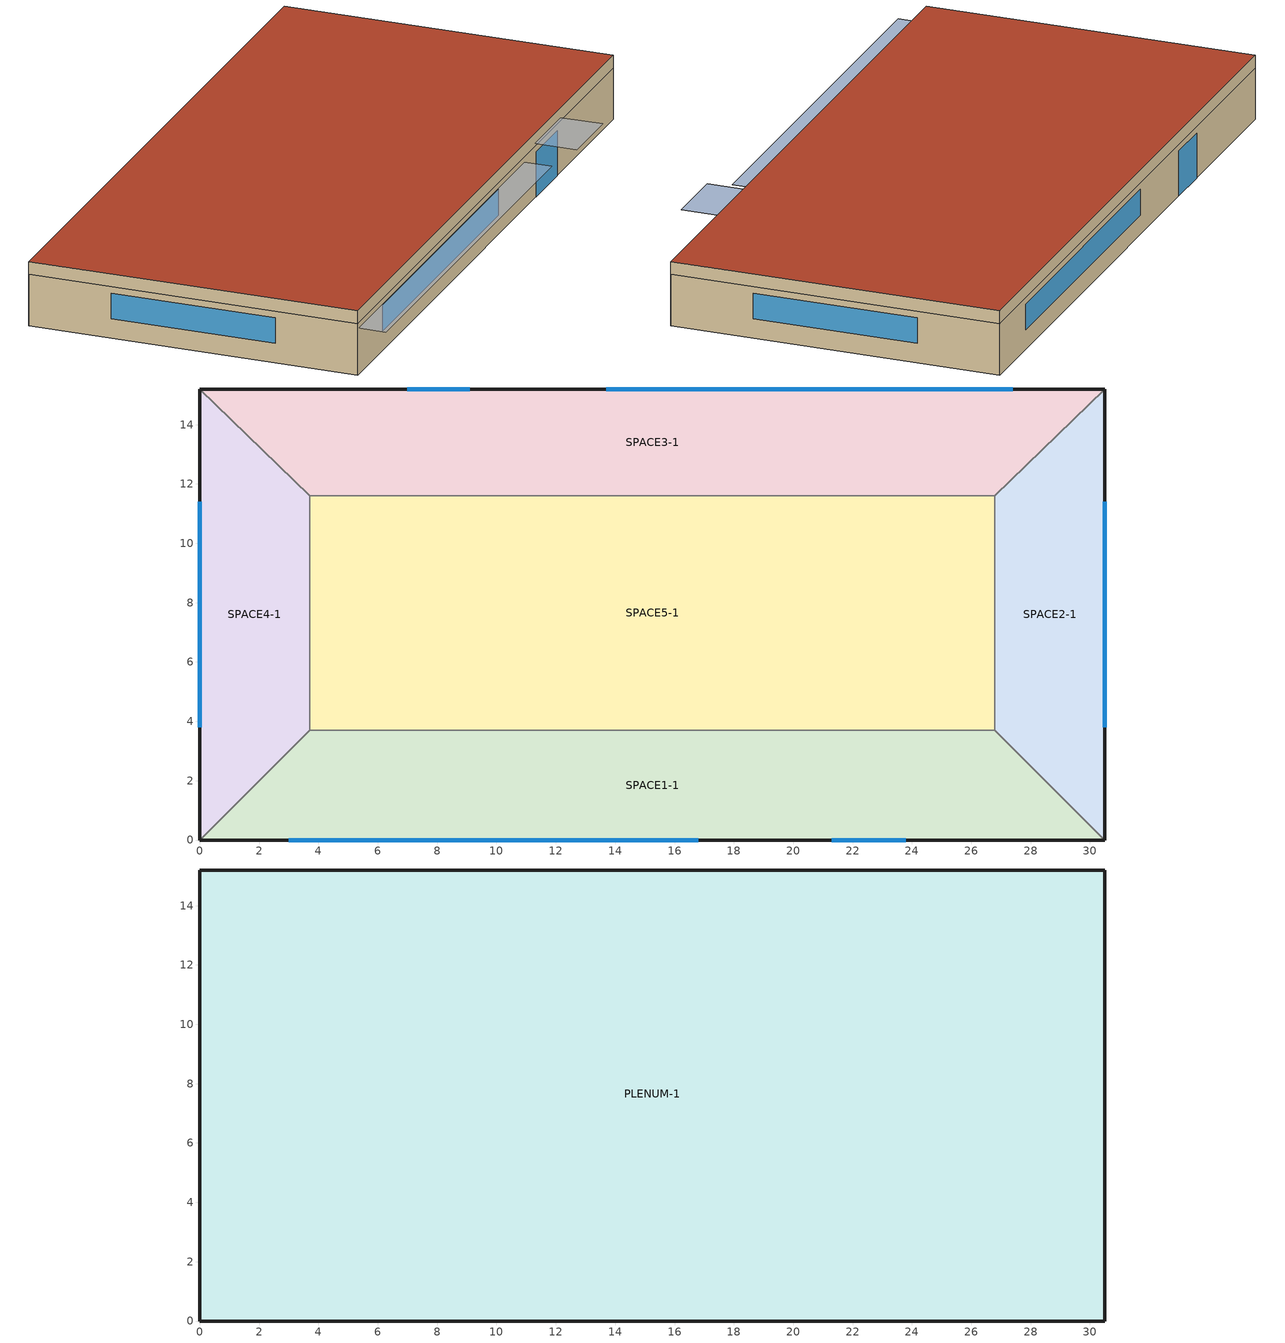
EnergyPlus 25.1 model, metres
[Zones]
SPACE1-1
 floor ground (FLOOR-SLAB-1): 26.8,3.7 30.5,0 0,0 3.7,3.7 z0
 wall outside (WALL-1): 0,0 30.5,0 z0:2.4
 wall to SPACE2-1 (INT-WALL-1): 30.5,0 26.8,3.7 z0:2.4
 wall to SPACE4-1 (INT-WALL-1): 3.7,3.7 0,0 z0:2.4
 wall to SPACE5-1 (INT-WALL-1): 26.8,3.7 3.7,3.7 z0:2.4
 window (Dbl Clr 3mm/13mm Air): 3,0 16.8,0 z0.9:2.1
 window (Sgl Grey 3mm): 21.3,0 23.8,0 z0:2.1
SPACE2-1
 floor ground (FLOOR-SLAB-1): 26.8,11.6 30.5,15.2 30.5,0 26.8,3.7 z0
 wall outside (WALL-1): 30.5,0 30.5,15.2 z0:2.4
 wall to SPACE3-1 (INT-WALL-1): 30.5,15.2 26.8,11.6 z0:2.4
 wall to SPACE5-1 (INT-WALL-1): 26.8,11.6 26.8,3.7 z0:2.4
 window (Dbl Clr 3mm/13mm Air): 30.5,3.8 30.5,11.4 z0.9:2.1
SPACE3-1
 floor ground (FLOOR-SLAB-1): 26.8,11.6 3.7,11.6 0,15.2 30.5,15.2 z0
 wall outside (WALL-1): 30.5,15.2 0,15.2 z0:2.4
 wall to SPACE4-1 (INT-WALL-1): 0,15.2 3.7,11.6 z0:2.4
 wall to SPACE5-1 (INT-WALL-1): 3.7,11.6 26.8,11.6 z0:2.4
 window (Dbl Clr 3mm/13mm Air): 27.4,15.2 13.7,15.2 z0.9:2.1
 window (Sgl Grey 3mm): 9.1,15.2 7,15.2 z0:2.1
SPACE4-1
 floor ground (FLOOR-SLAB-1): 3.7,3.7 0,0 0,15.2 3.7,11.6 z0
 wall outside (WALL-1): 0,15.2 0,0 z0:2.4
 wall to SPACE5-1 (INT-WALL-1): 3.7,3.7 3.7,11.6 z0:2.4
 window (Dbl Clr 3mm/13mm Air): 0,11.4 0,3.8 z0.9:2.1
SPACE5-1
 floor ground (FLOOR-SLAB-1): 26.8,11.6 26.8,3.7 3.7,3.7 3.7,11.6 z0
PLENUM-1
 floor to SPACE1-1 (CLNG-1): 26.8,3.7 30.5,0 0,0 3.7,3.7 z2.4
 floor to SPACE2-1 (CLNG-1): 26.8,11.6 30.5,15.2 30.5,0 26.8,3.7 z2.4
 floor to SPACE3-1 (CLNG-1): 26.8,11.6 3.7,11.6 0,15.2 30.5,15.2 z2.4
 floor to SPACE4-1 (CLNG-1): 3.7,3.7 0,0 0,15.2 3.7,11.6 z2.4
 floor to SPACE5-1 (CLNG-1): 26.8,11.6 26.8,3.7 3.7,3.7 3.7,11.6 z2.4
 wall outside (WALL-1): 0,0 30.5,0 30.5,15.2 0,15.2 0,0 z2.4:3
 roof outside (ROOF-1): 0,15.2 0,0 30.5,0 30.5,15.2 z3
shading: 0,-1.3 0,0 19.8,0 19.8,-1.3 z2.2; 21,-2 21,0 24.1,0 24.1,-2 z2.6
[Building]
Building: North Axis {deg}=30; Terrain=City; Loads Convergence Tolerance Value {W}=0.04; Temperature Convergence Tolerance Value {deltaC}=0.4; Solar Distribution=FullExterior; Maximum Number of Warmup Days=25; Minimum Number of Warmup Days=6
[Site:Location]
CHICAGO_IL_USA TMY2-94846: Latitude {deg}=41.78; Longitude {deg}=-87.75; Time Zone {hr}=-6; Elevation {m}=190
[SizingPeriod:DesignDay] Day of Month=21; Humidity Condition Type=Wetbulb; Barometric Pressure {Pa}=99063; Rain Indicator=No; Snow Indicator=No; Daylight Saving Time Indicator=No; Solar Model Indicator=ASHRAEClearSky
Name | Month | Day Type | Maximum Dry-Bulb Temperature {C} | Daily Dry-Bulb Temperature Range {deltaC} | Wetbulb or DewPoint at Maximum Dry-Bulb {C} | Wind Speed {m/s} | Wind Direction {deg} | Sky Clearness
CHICAGO_IL_USA Annual Heating 99% Design Conditions DB | 1 | WinterDesignDay | -17.3 | 0 | -17.3 | 4.9 | 270 | 0
CHICAGO_IL_USA Annual Cooling 1% Design Conditions DB/MCWB | 7 | SummerDesignDay | 31.5 | 10.7 | 23 | 5.3 | 230 | 1
[Site:GroundTemperature:BuildingSurface]
21.5, 21.4, 21.5, 21.5, 22, 22.9, 23, 23.1, 23.1, 22.2, 21.7, 21.6
[Material] Thermal Absorptance=0.9
Name | Roughness | Thickness {m} | Conductivity {W/m-K} | Density {kg/m3} | Specific Heat {J/kg-K} | Solar Absorptance | Visible Absorptance
RG01 | Rough | 0.0127 | 1.442 | 881 | 1674 | 0.65 | 0.65
BR01 | VeryRough | 0.0095 | 0.162 | 1121 | 1464 | 0.7 | 0.7
IN46 | VeryRough | 0.0762 | 0.023 | 24 | 1590 | 0.5 | 0.5
WD01 | MediumSmooth | 0.0191 | 0.115 | 513 | 1381 | 0.78 | 0.78
PW03 | MediumSmooth | 0.0127 | 0.115 | 545 | 1213 | 0.78 | 0.78
IN02 | Rough | 0.0901 | 0.043 | 10 | 837 | 0.75 | 0.75
GP01 | MediumSmooth | 0.0127 | 0.16 | 801 | 837 | 0.75 | 0.75
GP02 | MediumSmooth | 0.0159 | 0.16 | 801 | 837 | 0.75 | 0.75
CC03 | MediumRough | 0.1016 | 1.31 | 2243 | 837 | 0.65 | 0.65
[Material:NoMass]
MAT-CLNG-1: Roughness=Rough; Thermal Resistance {m2-K/W}=0.652259; Thermal Absorptance=0.65; Solar Absorptance=0.65; Visible Absorptance=0.65
[Material:AirGap]
AL21: Thermal Resistance {m2-K/W}=0.157
[Construction]
ROOF-1: RG01, BR01, IN46, WD01
WALL-1: WD01, PW03, IN02, GP01
CLNG-1: MAT-CLNG-1
FLOOR-SLAB-1: CC03
INT-WALL-1: GP02, AL21, GP02
Dbl Clr 3mm/13mm Air: CLEAR 3MM, AIR 13MM, CLEAR 3MM
Sgl Grey 3mm: GREY 3MM
[WindowMaterial:Gas]
AIR 13MM: Gas Type=Air; Thickness {m}=0.0127
[WindowMaterial:Glazing] Optical Data Type=SpectralAverage; Thickness {m}=0.003; Infrared Transmittance at Normal Incidence=0; Front Side Infrared Hemispherical Emissivity=0.84; Back Side Infrared Hemispherical Emissivity=0.84; Conductivity {W/m-K}=0.9
Name | Solar Transmittance at Normal Incidence | Front Side Solar Reflectance at Normal Incidence | Back Side Solar Reflectance at Normal Incidence | Visible Transmittance at Normal Incidence | Front Side Visible Reflectance at Normal Incidence | Back Side Visible Reflectance at Normal Incidence
CLEAR 3MM | 0.837 | 0.075 | 0.075 | 0.898 | 0.081 | 0.081
GREY 3MM | 0.626 | 0.061 | 0.061 | 0.611 | 0.061 | 0.061
[Zone] Type=1; Multiplier=1
Name | Ceiling Height {m} | Volume {m3}
PLENUM-1 | 0.6096 | 283.2
SPACE1-1; SPACE3-1 | 2.4384 | 239.247
SPACE2-1; SPACE4-1 | 2.4384 | 103.311
SPACE5-1 | 2.4384 | 447.683
[ZoneInfiltration:DesignFlowRate] Schedule=INFIL-SCH; Design Flow Rate Calculation Method=flow/zone; Constant Term Coefficient=0; Temperature Term Coefficient=0; Velocity Term Coefficient=0.2237; Velocity Squared Term Coefficient=0
Name | Zone or ZoneList or Space or SpaceList | Design Flow Rate {m3/s}
SPACE1-1 Infil 1 | SPACE1-1 | 0.0167
SPACE2-1 Infil 1 | SPACE2-1 | 0.00717
SPACE3-1 Infil 1 | SPACE3-1 | 0.0167
SPACE4-1 Infil 1 | SPACE4-1 | 0.00717
SPACE5-1 Infil 1 | SPACE5-1 | 0.031089
[People] Number of People Schedule=OCCUPY-1; Number of People Calculation Method=people; Fraction Radiant=0.3; Activity Level Schedule=ActSchd
Name | Zone or ZoneList or Space or SpaceList | Number of People
SPACE1-1 People 1 | SPACE1-1 | 11
SPACE2-1 People 1 | SPACE2-1 | 5
SPACE3-1 People 1 | SPACE3-1 | 11
SPACE4-1 People 1 | SPACE4-1 | 5
SPACE5-1 People 1 | SPACE5-1 | 20
[Lights] Schedule=LIGHTS-1; Design Level Calculation Method=LightingLevel; Return Air Fraction=0.2; Fraction Radiant=0.59; Fraction Visible=0.2; Fraction Replaceable=0
Name | Zone or ZoneList or Space or SpaceList | Lighting Level {W}
SPACE1-1 Lights 1 | SPACE1-1 | 1584
SPACE2-1 Lights 1 | SPACE2-1 | 684
SPACE3-1 Lights 1 | SPACE3-1 | 1584
SPACE4-1 Lights 1 | SPACE4-1 | 684
SPACE5-1 Lights 1 | SPACE5-1 | 2964
[ElectricEquipment] Schedule=EQUIP-1; Design Level Calculation Method=EquipmentLevel; Fraction Latent=0; Fraction Radiant=0.3; Fraction Lost=0
Name | Zone or ZoneList or Space or SpaceList | Design Level {W}
SPACE1-1 ElecEq 1 | SPACE1-1 | 1056
SPACE2-1 ElecEq 1 | SPACE2-1 | 456
SPACE3-1 ElecEq 1 | SPACE3-1 | 1056
SPACE4-1 ElecEq 1 | SPACE4-1 | 456
SPACE5-1 ElecEq 1 | SPACE5-1 | 1976
[HVACTemplate:Thermostat]
All Zones: Heating Setpoint Schedule=Htg-SetP-Sch; Cooling Setpoint Schedule=Clg-SetP-Sch
[HVACTemplate:Zone:VAV] Template VAV System=VAV Sys 1; Template Thermostat=All Zones; Supply Air Maximum Flow Rate {m3/s}=autosize; Zone Minimum Air Flow Input Method=Constant; Constant Minimum Air Flow Fraction=0.3; Outdoor Air Method=flow/person; Outdoor Air Flow Rate per Person {m3/s}=0.00944; Outdoor Air Flow Rate per Zone Floor Area {m3/s-m2}=0; Outdoor Air Flow Rate per Zone {m3/s}=0; Reheat Coil Type=HotWater; Damper Heating Action=Reverse; Baseboard Heating Type=None; Baseboard Heating Capacity {W}=autosize; Zone Cooling Design Supply Air Temperature Input Method=SystemSupplyAirTemperature; Zone Heating Design Supply Air Temperature Input Method=SupplyAirTemperature; Zone Heating Design Supply Air Temperature {C}=50
SPACE1-1; SPACE2-1; SPACE3-1; SPACE4-1; SPACE5-1
[HVACTemplate:System:VAV]
VAV Sys 1: System Availability Schedule=FanAvailSched; Supply Fan Maximum Flow Rate {m3/s}=autosize; Supply Fan Minimum Flow Rate {m3/s}=autosize; Supply Fan Total Efficiency=0.7; Supply Fan Delta Pressure {Pa}=600; Supply Fan Motor Efficiency=0.9; Supply Fan Motor in Air Stream Fraction=1; Cooling Coil Type=ChilledWater; Cooling Coil Design Setpoint {C}=12.8; Heating Coil Type=HotWater; Heating Coil Design Setpoint {C}=10; Gas Heating Coil Efficiency=0.8; Gas Heating Coil Parasitic Electric Load {W}=0; Preheat Coil Type=None; Gas Preheat Coil Efficiency=0.8; Gas Preheat Coil Parasitic Electric Load {W}=0; Maximum Outdoor Air Flow Rate {m3/s}=autosize; Minimum Outdoor Air Flow Rate {m3/s}=autosize; Minimum Outdoor Air Control Type=FixedMinimum; Minimum Outdoor Air Schedule=Min OA Sched; Economizer Type=DifferentialDryBulb; Economizer Lockout=NoLockout; Economizer Upper Temperature Limit {C}=19; Economizer Lower Temperature Limit {C}=4; Return Plenum=PLENUM-1; Supply Fan Placement=DrawThrough; Supply Fan Part-Load Power Coefficients=InletVaneDampers; Night Cycle Control=CycleOnAny; Heat Recovery Type=None; Sensible Heat Recovery Effectiveness=0.7; Latent Heat Recovery Effectiveness=0.65; Cooling Coil Setpoint Reset Type=None; Heating Coil Setpoint Reset Type=None; Dehumidification Control Type=None; Dehumidification Setpoint {percent}=60; Humidifier Type=None; Humidifier Rated Capacity {m3/s}=0.000001; Humidifier Rated Electric Power {W}=2690; Humidifier Setpoint {percent}=30; Sizing Option=NonCoincident
[HVACTemplate:Plant:ChilledWaterLoop]
Chilled Water Loop: Pump Control Type=INTERMITTENT; Chiller Plant Operation Scheme Type=Default; Chilled Water Design Setpoint {C}=7.22; Chilled Water Pump Configuration=ConstantPrimaryNoSecondary; Primary Chilled Water Pump Rated Head {Pa}=179352; Secondary Chilled Water Pump Rated Head {Pa}=179352; Condenser Plant Operation Scheme Type=Default; Condenser Water Design Setpoint {C}=29.4; Condenser Water Pump Rated Head {Pa}=179352; Chilled Water Setpoint Reset Type=None; Chilled Water Setpoint at Outdoor Dry-Bulb Low {C}=12.2; Chilled Water Reset Outdoor Dry-Bulb Low {C}=15.6; Chilled Water Setpoint at Outdoor Dry-Bulb High {C}=6.7; Chilled Water Reset Outdoor Dry-Bulb High {C}=26.7
[HVACTemplate:Plant:Chiller:ObjectReference]
Main Chiller Connection: Chiller=Main Chiller; Priority=1
[Chiller:Electric:EIR]
Main Chiller: Reference Capacity {W}=autosize; Reference COP {W/W}=3.2; Reference Leaving Chilled Water Temperature {C}=6.67; Reference Entering Condenser Fluid Temperature {C}=29.4; Reference Chilled Water Flow Rate {m3/s}=autosize; Reference Condenser Fluid Flow Rate {m3/s}=autosize; Cooling Capacity Function of Temperature Curve=Main Chiller RecipCapFT; Electric Input to Cooling Output Ratio Function of Temperature Curve=Main Chiller RecipEIRFT; Electric Input to Cooling Output Ratio Function of Part Load Ratio Curve=Main Chiller RecipEIRFPLR; Minimum Part Load Ratio=0; Maximum Part Load Ratio=1; Optimum Part Load Ratio=1; Minimum Unloading Ratio=0.25; Condenser Type=WaterCooled; Fraction of Compressor Electric Consumption Rejected by Condenser=1; Leaving Chilled Water Lower Temperature Limit {C}=5; Chiller Flow Mode=ConstantFlow; Design Heat Recovery Water Flow Rate {m3/s}=0; Sizing Factor=1
[HVACTemplate:Plant:Tower:ObjectReference]
Main Tower Connection: Cooling Tower=Main Tower; Priority=1
[CoolingTower:SingleSpeed]
Main Tower: Design Water Flow Rate {m3/s}=autosize; Design Air Flow Rate {m3/s}=autosize; Design Fan Power {W}=autosize; Design U-Factor Times Area Value {W/K}=autosize; Free Convection Regime Air Flow Rate {m3/s}=autocalculate; Free Convection Regime U-Factor Times Area Value {W/K}=autocalculate; Performance Input Method=UFactorTimesAreaAndDesignWaterFlowRate; Evaporation Loss Mode=SaturatedExit; Drift Loss Percent {percent}=0.008; Blowdown Calculation Mode=ConcentrationRatio; Blowdown Concentration Ratio=3; Capacity Control=FanCycling; Sizing Factor=1
[HVACTemplate:Plant:HotWaterLoop]
Hot Water Loop: Pump Control Type=INTERMITTENT; Hot Water Plant Operation Scheme Type=Default; Hot Water Design Setpoint {C}=82; Hot Water Pump Configuration=ConstantFlow; Hot Water Pump Rated Head {Pa}=179352; Hot Water Setpoint Reset Type=OutdoorAirTemperatureReset; Hot Water Setpoint at Outdoor Dry-Bulb Low {C}=82.2; Hot Water Reset Outdoor Dry-Bulb Low {C}=-6.7; Hot Water Setpoint at Outdoor Dry-Bulb High {C}=65.6; Hot Water Reset Outdoor Dry-Bulb High {C}=10
[HVACTemplate:Plant:Boiler:ObjectReference]
Main Boiler Connection: Boiler=Main Boiler; Priority=1
[Boiler:HotWater]
Main Boiler: Fuel Type=NaturalGas; Nominal Capacity {W}=autosize; Nominal Thermal Efficiency=0.8; Efficiency Curve Temperature Evaluation Variable=LeavingBoiler; Normalized Boiler Efficiency Curve=Main Boiler Efficiency Curve; Design Water Flow Rate {m3/s}=autosize; Minimum Part Load Ratio=0; Maximum Part Load Ratio=1.1; Optimum Part Load Ratio=1; Water Outlet Upper Temperature Limit {C}=100; Boiler Flow Mode=ConstantFlow; On Cycle Parasitic Electric Load {W}=0; Sizing Factor=1
[Schedule:Compact]
OCCUPY-1: Through: 12/31, For: WeekDays SummerDesignDay CustomDay1 CustomDay2, Until: 8:00, 0, Until: 11:00, 1, Until: 12:00, 0.8, Until: 13:00, 0.4, Until: 14:00, 0.8, Until: 18:00, 1, Until: 19:00, 0.5, Until: 21:00, 0.1, Until: 24:00, 0, For: Weekends WinterDesignDay Holiday, Until: 24:00, 0
LIGHTS-1: Through: 12/31, For: WeekDays SummerDesignDay CustomDay1 CustomDay2, Until: 8:00, 0.05, Until: 9:00, 0.9, Until: 10:00, 0.95, Until: 11:00, 1, Until: 12:00, 0.95, Until: 13:00, 0.8, Until: 14:00, 0.9, Until: 18:00, 1, Until: 19:00, 0.6, Until: 21:00, 0.4, Until: 24:00, 0.05, For: Weekends WinterDesignDay Holiday, Until: 24:00, 0.05
EQUIP-1: Through: 12/31, For: WeekDays SummerDesignDay CustomDay1 CustomDay2, Until: 8:00, 0.02, Until: 9:00, 0.4, Until: 14:00, 0.9, Until: 15:00, 0.8, Until: 16:00, 0.7, Until: 18:00, 0.5, Until: 21:00, 0.3, Until: 24:00, 0.02, For: Weekends WinterDesignDay Holiday, Until: 24:00, 0.02
INFIL-SCH: Through: 12/31, For: WeekDays CustomDay1 CustomDay2, Until: 7:00, 1, Until: 21:00, 0, Until: 24:00, 1, For: Weekends Holiday, Until: 24:00, 1, For: SummerDesignDay, Until: 24:00, 1, For: WinterDesignDay, Until: 24:00, 1
ActSchd: Through: 12/31, For: AllDays, Until: 24:00, 117.24
Htg-SetP-Sch: Through: 12/31, For: WeekDays CustomDay1 CustomDay2, Until: 6:00, 13, Until: 7:00, 18, Until: 21:00, 23, Until: 24:00, 13, For: WeekEnds Holiday, Until: 24:00, 13, For: SummerDesignDay, Until: 24:00, 13, For: WinterDesignDay, Until: 24:00, 23
Clg-SetP-Sch: Through: 12/31, For: WeekDays CustomDay1 CustomDay2, Until: 7:00, 32, Until: 21:00, 24, Until: 24:00, 32, For: WeekEnds Holiday, Until: 24:00, 32, For: SummerDesignDay, Until: 24:00, 24, For: WinterDesignDay, Until: 24:00, 32
FanAvailSched: Through: 12/31, For: WeekDays CustomDay1 CustomDay2, Until: 7:00, 0, Until: 21:00, 1, Until: 24:00, 0, For: Weekends Holiday, Until: 24:00, 0, For: SummerDesignDay, Until: 24:00, 1, For: WinterDesignDay, Until: 24:00, 1
Min OA Sched: Through: 12/31, For: WeekDays CustomDay1 CustomDay2, Until: 8:00, 0, Until: 21:00, 1, Until: 24:00, 0, For: Weekends Holiday, Until: 24:00, 0, For: SummerDesignDay, Until: 24:00, 1, For: WinterDesignDay, Until: 24:00, 1
[Curve:Biquadratic] Minimum Value of x=5; Maximum Value of x=10; Minimum Value of y=24; Maximum Value of y=35
Name | Coefficient1 Constant | Coefficient2 x | Coefficient3 x**2 | Coefficient4 y | Coefficient5 y**2 | Coefficient6 x*y
Main Chiller RecipCapFT | 0.507883 | 0.145228 | -0.00625644 | -0.0011178 | -0.0001296 | -0.00028188
Main Chiller RecipEIRFT | 1.03076 | -0.103536 | 0.00710208 | 0.0093186 | 0.00031752 | -0.00104328
[Curve:Quadratic] Minimum Value of x=0; Maximum Value of x=1
Name | Coefficient1 Constant | Coefficient2 x | Coefficient3 x**2
Main Chiller RecipEIRFPLR | 0.088065 | 1.137742 | -0.225806
Main Boiler Efficiency Curve | 0.97 | 0.0633 | -0.0333
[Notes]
HVACTemplate-5ZoneVAVWaterCooled-ObjectReference.idf
Basic file description:  1 story building divided into 4 exterior and one interior conditioned zones and return plenum
illustrates the use of HVACTemplate objects to define zone thermostats and
VAV system with chilled water and hot water loops.  HVACTemplate object reference objects are
used to define plant supply equipment using detailed chiller, boiler, and tower objects.
Highlights:              HVACTemplate:Plant:Boiler:ObjectReference, HVACTemplate:Plant:Chiller:ObjectReference,
and HVACTemplate:Plant:Tower:ObjectReference used to connect detailed plant supply equipment
to HVACTemplate plant loops.
Simulation Location/Run: CHICAGO_IL_USA TMY2-94846, 2 design days, 2 run periods,
Run Control executes the run periods using the weather file
Location:                Chicago, IL
Design Days:             CHICAGO_IL_USA Annual Heating 99% Design Conditions DB, MaxDB= -17.3°C
CHICAGO_IL_USA Annual Cooling 1% Design Conditions, MaxDB=  31.5°C MCWB=  23.0°C
Run Period (Weather File): Winter 1/14, Summer 7/7, CHICAGO_IL_USA TMY2-94846
Run Control:             Zone and System sizing with weather file run control (no design days run)
Building: Single floor rectangular building 100 ft x 50 ft. 5 zones - 4 exterior, 1 interior, zone height 8 feet.
Exterior zone depth is 12 feet. There is a 2 foot high return plenum: the overall building height is
10 feet. There are windows on all 4 facades; the south and north facades have glass doors.
The south facing glass is shaded by overhangs. The walls are woodshingle over plywood, R11 insulation,
and gypboard. The roof is a gravel built up roof with R-3 mineral board insulation and plywood sheathing.
The windows are of various single and double pane construction with 3mm and 6mm glass and either 6mm or
13mm argon or air gap.  The window to wall ratio is approximately 0.29.
The south wall and door have overhangs.
The building is oriented 30 degrees east of north.
Floor Area:        463.6 m2 (5000 ft2)
Number of Stories: 1
Zone Description Details:
Internal gains description:     lighting is 1.5 watts/ft2, office equip is 1.0 watts/ft2. There is 1 occupant
per 100 ft2 of floor area. The infiltration is 0.25 air changes per hour.
Interzone Surfaces:             6 interzone surfaces (see diagram)
Internal Mass:                  None
Windows:                        4 ea.: 1) Double pane clear, 3mm glass, 13mm air gap
2) Double pane clear, 3mm glass, 13mm argon gap
3) Double pane clear, 6mm glass, 6mm air gap
4) Double pane lowE,  6mm lowE glass outside, 6mm air gap, 6mm clear glass
Doors:                          2 ea.:    Single pane grey,  3mm glass
Detached Shading:               None
Daylight:                       None
Natural Ventilation:            None
Compact Schedules:              Yes
HVAC:                           Standard VAV system with outside air economizer, hot water reheat coils,
central chilled water cooling coil. Central Plant is single hot water
boiler, electric compression chiller with water cooled condenser.
All equipment is autosized.
Zonal Equipment:                None
Central Air Handling Equipment: Yes
System Equipment Autosize:      Yes
Purchased Cooling:              None
Purchased Heating:              None
Coils:                          Yes
Pumps:                          Yes
Boilers:                        Yes
Chillers:                       Yes
Standard Reports:               None
Timestep or Hourly Variables:   Hourly
Time bins Report:               None
HTML Report:                    None
Environmental Emissions:        None
Utility Tariffs:                None
